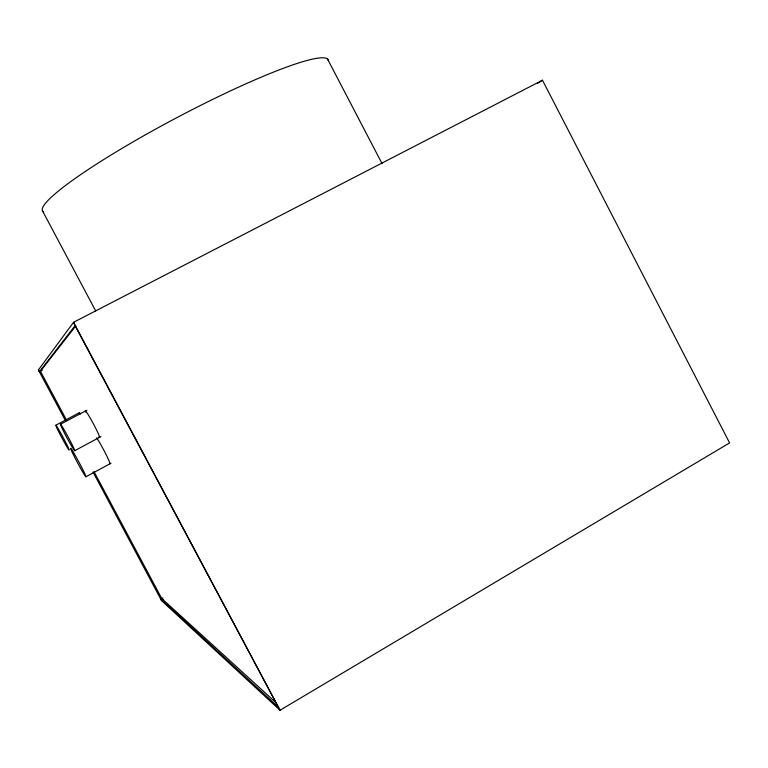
<?xml version="1.0" encoding="UTF-8"?>
<svg xmlns="http://www.w3.org/2000/svg" width="768" height="768" viewBox="0 0 768 768"><rect width="100%" height="100%" fill="white"/><g stroke="black" fill="none" stroke-linecap="round" stroke-linejoin="round"><path stroke-width="1.15" d="M65.51 420.739L38.4 369.955L73.565 322.291L542.458 80.218L729.6 442.906L280.032 710.246L161.539 600.624L93.082 472.147M38.4 369.955L39.466 371.712L75.024 325.699L73.565 322.291L280.032 710.246L75.024 325.699M75.859 325.834L40.406 371.222L66.365 419.846M537.427 83.472L542.458 80.218M163.632 599.443L161.539 600.624L160.81 599.011L162.874 597.85M85.901 476.784A16.128 0.758 61.8 0 0 75.466 455.827A16.128 0.758 61.8 0 0 73.594 455.117A16.128 0.758 61.8 0 0 85.901 476.784L110.986 463.229M74.65 450.73A15.014 0.73 61.8 0 0 64.829 430.963A15.014 0.73 61.8 0 0 63.283 430.762A15.014 0.73 61.8 0 0 74.65 450.73L100.982 436.608M55.843 425.203L79.766 412.512M60.509 424.243L86.918 410.218M39.466 371.712L42.288 370.243M275.683 702.422L161.731 598.493L94.013 471.648M160.81 599.011L277.709 706.541M42.442 210.72L95.702 310.944M327.446 58.906L382.07 163.632M43.709 212.112A161.568 19.594 -27.9 0 1 174.134 119.088A161.568 19.594 -27.9 0 1 328.358 60.614M85.555 412.042A14.957 1.018 61.8 0 1 93.197 423.408A14.957 1.018 61.8 0 1 98.918 436.896M96.662 437.779A16.07 1.056 61.8 0 1 106.32 455.03A16.07 1.056 61.8 0 1 109.507 463.526M79.354 413.76A14.016 0.893 61.8 0 1 80.352 414.077M58.493 431.309A14.064 0.643 61.8 0 0 69.091 450A14.064 0.643 61.8 0 0 59.846 431.491A14.064 0.643 61.8 0 0 58.493 431.309"/></g></svg>
